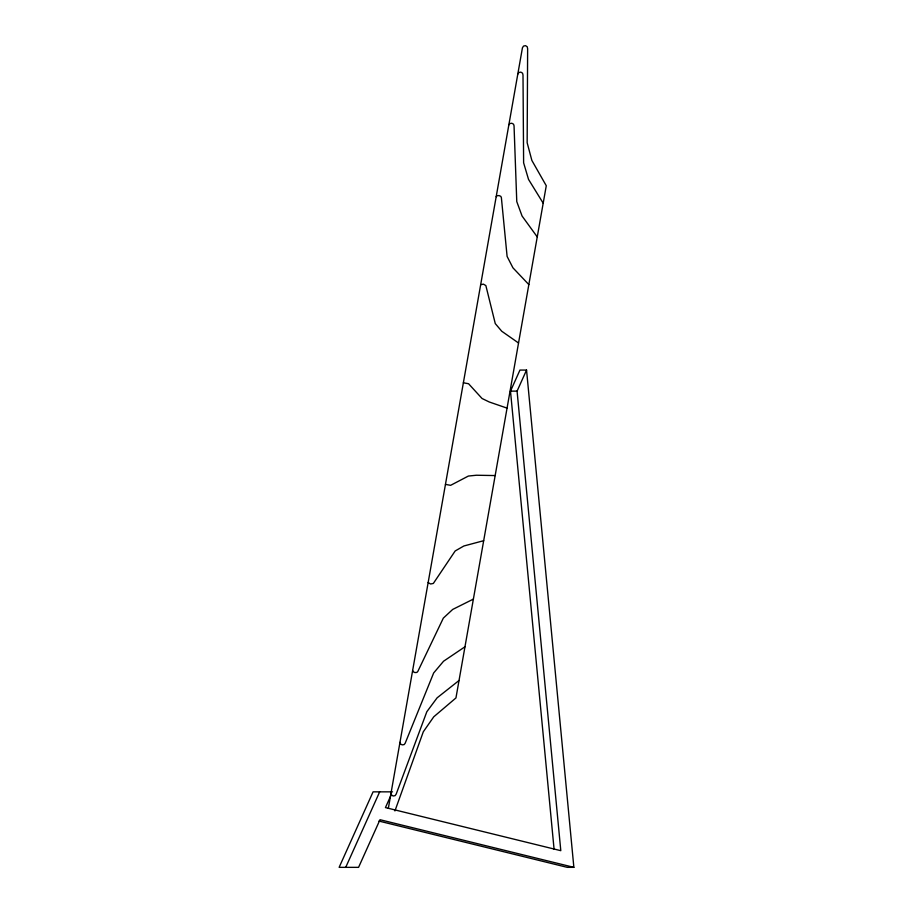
<?xml version="1.0" encoding="UTF-8"?>
<svg xmlns="http://www.w3.org/2000/svg" width="913" height="913" viewBox="0 0 913 913"><rect width="100%" height="100%" fill="white"/><g stroke="black" fill="none" stroke-linecap="round" stroke-linejoin="round"><path stroke-width="1.37" d="M388.333 808.359L522.441 47.784L523.526 46.084L525.5 45.65L527.2 46.734L527.634 48.697L527.155 142.748L531.868 160.437L546.271 185.738L455.952 697.943L433.766 716.796L423.29 731.804L394.93 810.949M554.077 849.25L510.493 391.129L519.954 370.073L526.55 370.073L573.866 867.35L567.281 867.35L378.952 821.072M391.437 794.264L385.446 807.583L560.799 850.676L517.078 391.129L526.55 370.073M345.719 867.35L379.671 791.845M517.808 74.079L518.869 72.504L520.832 72.116L522.533 73.154L523.001 74.992L523.617 162.822L528.524 179.393L543.189 203.188M508.849 124.876L509.865 123.54L511.816 123.255L513.54 124.191L514.042 125.789L516.769 201.59L522.065 216.016L537.243 236.912M496.181 196.706L497.14 195.713L499.057 195.576L500.815 196.363L501.374 197.619L507.103 256.427L512.935 267.817L528.844 284.594M459.034 680.493L437.11 697.84L426.828 711.729L396.208 794.048L395.146 795.622L393.183 796.01L391.472 794.983L391.015 793.135M464.979 646.781L443.57 661.217L433.664 672.961L405.167 743.262L404.139 744.597L402.199 744.871L400.476 743.947L399.974 742.337M480.672 284.685L483.445 284.148L485.864 285.598L495.268 323.59L501.751 331.248L518.538 342.991M473.379 599.099L452.7 609.428L443.33 618.124L417.834 671.42L416.876 672.413L414.959 672.561L413.201 671.774L412.642 670.507M483.685 540.69L463.884 545.985L455.176 550.961L433.344 583.441L430.571 583.989L428.151 582.528M463.37 382.809L468.563 383.734L482.053 398.502L489.277 401.994L507.057 408.122M510.493 391.129L517.078 391.129M392.533 791.845L373.086 791.845L339.134 867.35L358.569 867.35L380.002 819.714L573.866 867.35M495.166 475.559L476.358 475.239L468.38 476.05L450.645 485.317L445.453 484.404"/></g></svg>
